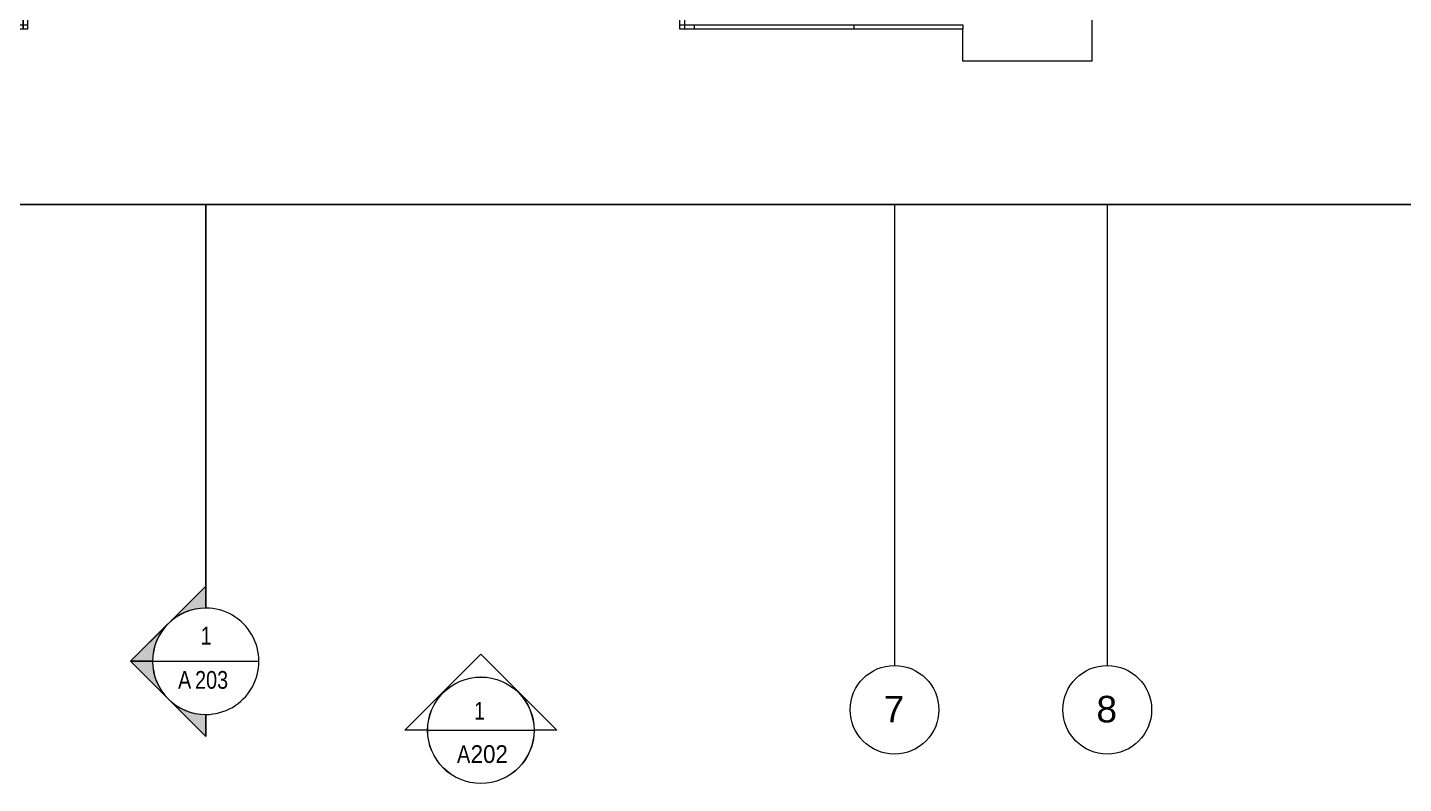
# Model space of a CAD drawing. Header units: millimetres. Extents: x -9358 to 257996, y -67499 to 9117.
# Drawn here: x 21820 to 37342, y -67499 to -58970 of the extents above; entities that cross this region are included whole.
import ezdxf

# ---------------------------------------------------------------- set-up
doc = ezdxf.new("R2010")
doc.units = ezdxf.units.MM
doc.header["$LTSCALE"] = 1000
doc.linetypes.add('Dash Dot 3_8_', pattern=[15.875, 9.525, -3.175, 0, -3.175])
doc.linetypes.add('Grid Line', pattern=[22.225, 12.7, -3.175, 3.175, -3.175])
for name, color, linetype, lineweight in [('A-AXS-1', 8, 'Grid Line', 9), ('A-AXS-CIR', 8, 'Continuous', 9), ('A-DSG-REF', 8, 'Continuous', 9), ('A-DSG-REF-1', 8, 'Dash Dot 3_8_', 25), ('A-FLR-PAT', 8, 'Continuous', 18), ('A-LIN-30', 8, 'Continuous', 9), ('A-RMP', 8, 'Continuous', 9), ('A-WAL-LOW-20', 8, 'Continuous', 18), ('A-WAL-PAT-1', 8, 'Continuous', 9)]:
    doc.layers.add(name, color=color, linetype=linetype, lineweight=lineweight)
doc.styles.add('Arial_2', font='arial.ttf', dxfattribs={"height": 300})
doc.styles.add('Arial_3', font='arial.ttf', dxfattribs={"width": 0.8, "height": 200})
doc.styles.add('Arial_4', font='arial.ttf', dxfattribs={"width": 0.9, "height": 250})

# ---------------------------------------------------------------- blocks, each defined once
blk = doc.blocks.new('Walls 258 - Walls 6-820415-01-Ground Floor Furniture Plan')
at = {"layer": 'A-WAL-PAT-1'}
h = blk.add_hatch(dxfattribs=at)
h.set_pattern_fill('FP_80', color=256, style=0, pattern_type=2)
h.set_pattern_definition([(270, (19409.6, -59490), (900, 6e-14), [700, -700]), (270, (19859.6, -58790), (1800, 1e-13), [700, -700]), (180, (19859.6, -58790), (-9e-14, -700), [])])
h.paths.add_polyline_path([(21820, -58840), (21820, -58790), (18630, -58790), (18630, -58840), (19416, -58840)], flags=0)
at = {"layer": 'A-WAL-LOW-20'}
for p, q in [((18630, -58790), (21820, -58790)), ((18630, -58840), (18630, -58790)), ((21820, -58790), (21820, -58840)), ((21820, -58840), (18630, -58840))]:
    blk.add_line(p, q, dxfattribs=at)
blk = doc.blocks.new('Walls 232 - Walls 6-1442041-01-Ground Floor Furniture Plan')
at = {"layer": 'A-WAL-PAT-1'}
h = blk.add_hatch(dxfattribs=at)
h.set_pattern_fill('FP_127', color=256, style=0, pattern_type=2)
h.set_pattern_definition([(270, (30690.4, -59490), (900, 6e-14), [700, -700]), (270, (31140.4, -58790), (1800, 1e-13), [700, -700]), (180, (31140.4, -58790), (-9e-14, -700), [])])
h.paths.add_polyline_path([(29180, -58840), (32370, -58840), (32370, -58790), (29180, -58790)], flags=0)
at = {"layer": 'A-WAL-LOW-20'}
for p, q in [((29180, -58790), (32370, -58790)), ((29180, -58840), (29180, -58790)), ((32370, -58790), (32370, -58840)), ((32370, -58840), (29180, -58840))]:
    blk.add_line(p, q, dxfattribs=at)
blk = doc.blocks.new('Walls 234 - Walls 6-1442069-01-Ground Floor Furniture Plan')
at = {"layer": 'A-WAL-PAT-1'}
h = blk.add_hatch(dxfattribs=at)
h.set_pattern_fill('FP_128', color=256, style=0, pattern_type=2)
h.set_pattern_definition([(270, (28780, -59309.6), (900, 6e-14), [700, -700]), (270, (29230, -58609.6), (1800, 1e-13), [700, -700]), (180, (29230, -58609.6), (-9e-14, -700), [])])
h.paths.add_polyline_path([(29230, -58840), (29230, -56800), (29180, -56800), (29180, -58840)], flags=0)
at = {"layer": 'A-WAL-LOW-20'}
for p, q in [((29180, -58840), (29180, -56800)), ((29180, -56800), (29230, -56800)), ((29230, -56800), (29230, -58840)), ((29230, -58840), (29180, -58840))]:
    blk.add_line(p, q, dxfattribs=at)
blk = doc.blocks.new('Walls 83 - Walls 6-2351684-01-Ground Floor Furniture Plan')
at = {"layer": 'A-WAL-PAT-1'}
h = blk.add_hatch(dxfattribs=at)
h.set_pattern_fill('FP_130', color=256, style=0, pattern_type=2)
h.set_pattern_definition([(270, (21320, -59309.6), (900, 6e-14), [700, -700]), (270, (21770, -58609.6), (1800, 1e-13), [700, -700]), (180, (21770, -58609.6), (-9e-14, -700), [])])
h.paths.add_polyline_path([(21820, -58840), (21820, -56800), (21770, -56800), (21770, -58840)], flags=0)
at = {"layer": 'A-WAL-LOW-20'}
for p, q in [((21770, -58840), (21770, -56800)), ((21770, -56800), (21820, -56800)), ((21820, -56800), (21820, -58840)), ((21820, -58840), (21770, -58840))]:
    blk.add_line(p, q, dxfattribs=at)
blk = doc.blocks.new('Grid - Grid Head - Circle_100-910310-01-Ground Floor Furniture Plan')
at = {"layer": 'A-AXS-CIR'}
blk.add_circle((0, 0), 5, dxfattribs=at)
blk = doc.blocks.new('Section - M_Section Head - Filled-910193-01-Ground Floor Furniture Plan')
at = {"layer": 'A-DSG-REF'}
h = blk.add_hatch(color=256, dxfattribs=at)
edge = h.paths.add_edge_path(flags=0)
edge.add_line((-6, 8.49), (-6, 6))
edge.add_arc((-6, 0), 6, 90, 135)
edge.add_line((-10.24, 4.24), (-6, 8.49))
h = blk.add_hatch(color=256, dxfattribs=at)
edge = h.paths.add_edge_path(flags=0)
edge.add_line((-6, 8.49), (-1.76, 4.24))
edge.add_arc((-6, 0), 6, 45, 90)
edge.add_line((-6, 6), (-6, 8.49))
h = blk.add_hatch(color=256, dxfattribs=at)
edge = h.paths.add_edge_path(flags=0)
edge.add_line((-14.49, 0), (-10.24, 4.24))
edge.add_arc((-6, 0), 6, 135, 180)
edge.add_line((-12, 0), (-14.49, 0))
h = blk.add_hatch(color=256, dxfattribs=at)
edge = h.paths.add_edge_path(flags=0)
edge.add_line((2.49, 0), (0, 0))
edge.add_arc((-6, 0), 6, 360, 405)
edge.add_line((-1.76, 4.24), (2.49, 0))
for p, q in [((-6, 8.49), (-14.49, 0)), ((-6, 8.49), (-10.24, 4.24)), ((-6, 8.49), (2.49, 0)), ((-6, 6), (-6, 8.49)), ((-6, 8.49), (-6, 6)), ((-1.76, 4.24), (-6, 8.49)), ((-10.24, 4.24), (-14.49, 0)), ((2.49, 0), (-1.76, 4.24)), ((-14.49, 0), (-12, 0)), ((0, 0), (2.49, 0)), ((-12, 0), (-14.49, 0)), ((0, 0), (2.49, 0))]:
    blk.add_line(p, q, dxfattribs=at)
for start, end in [(360, 180), (90, 135), (45, 90), (135, 180), (360, 45), (180, 360)]:
    blk.add_arc((-6, 0), 6, start, end, dxfattribs=at)
blk = doc.blocks.new('Elevation - ELEV_EMPTY-910313-01-Ground Floor Furniture Plan')
at = {"layer": 'A-LIN-30'}
blk.add_line((-6, 0), (6, 0), dxfattribs=at)
blk.add_circle((0, 0), 6, dxfattribs=at)
blk = doc.blocks.new('Elevation - ARROW-909909-01-Ground Floor Furniture Plan')
at = {"layer": 'A-LIN-30'}
for p, q in [((-8.58, 0), (0, 8.58)), ((0, 8.58), (8.58, 0)), ((-6.01, 0), (-8.58, 0)), ((8.58, 0), (6.01, 0))]:
    blk.add_line(p, q, dxfattribs=at)
blk.add_circle((0, 0), 6.01, dxfattribs=at)
blk = doc.blocks.new('G')
blk.add_lwpolyline([(-3220, 3420), (54220, 3420), (54220, -60820), (-3220, -60820)], close=True)
at = {"layer": 'A-AXS-1'}
for p, q in [((31600, -60820), (31600, -66019)), ((34000, -60820), (34000, -66019))]:
    blk.add_line(p, q, dxfattribs=at)
at = {"layer": 'A-DSG-REF'}
blk.add_line((23231, -65972), (24431, -65972), dxfattribs=at)
at = {"layer": 'A-DSG-REF-1'}
blk.add_line((23831, -60820), (23831, -65372), dxfattribs=at)
at = {"layer": 'A-FLR-PAT'}
blk.add_line((-3220, -60820), (54220, -60820), dxfattribs=at)
at = {"layer": 'A-RMP'}
for p, q in [((33830, -59200), (33830, -57790)), ((32370, -59200), (32370, -58840)), ((33830, -59200), (32370, -59200))]:
    blk.add_line(p, q, dxfattribs=at)
at = {"layer": 'A-AXS-CIR', "xscale": 99.99999999999991, "yscale": 99.99999999999991, "zscale": 99.99999999999991, "rotation": 180}
for p in [(31600, -66519), (34000, -66519)]:
    blk.add_blockref('Grid - Grid Head - Circle_100-910310-01-Ground Floor Furniture Plan', p, dxfattribs=at)
at = {"layer": 'A-DSG-REF', "xscale": 99.99999999999991, "yscale": 99.99999999999991, "zscale": 99.99999999999991, "rotation": 89.99999999999947}
blk.add_blockref('Section - M_Section Head - Filled-910193-01-Ground Floor Furniture Plan', (23831, -65372), dxfattribs=at)
at = {"layer": 'A-LIN-30', "xscale": 99.99999999999991, "yscale": 99.99999999999991, "zscale": 99.99999999999991}
for name in ['Elevation - ARROW-909909-01-Ground Floor Furniture Plan', 'Elevation - ELEV_EMPTY-910313-01-Ground Floor Furniture Plan']:
    blk.add_blockref(name, (26934, -66750), dxfattribs=at)
at = {"layer": 'A-WAL-LOW-20'}
for name in ['Walls 83 - Walls 6-2351684-01-Ground Floor Furniture Plan', 'Walls 234 - Walls 6-1442069-01-Ground Floor Furniture Plan', 'Walls 258 - Walls 6-820415-01-Ground Floor Furniture Plan', 'Walls 232 - Walls 6-1442041-01-Ground Floor Furniture Plan']:
    blk.add_blockref(name, (0, 0), dxfattribs=at)
at = {"layer": 'A-AXS-CIR', "char_height": 300, "width": 288.61, "attachment_point": 1, "style": 'Arial_2'}
for s, insert in [('\\fArial|b0|i0|c178|p34|;7', (31478, -66362)), ('\\fArial|b0|i0|c178|p34|;8', (33878, -66362))]:
    blk.add_mtext(s, dxfattribs=dict(at, insert=insert))
at = {"layer": 'A-DSG-REF', "char_height": 200, "attachment_point": 1, "style": 'Arial_3'}
for s, insert, width in [('\\fArial|b0|i0|c178|p34|;1', (23773, -65583), 192.4), ('\\fArial|b0|i0|c178|p34|;A', (23518, -66082), 232.49), ('203', (23710, -66082), 577.21)]:
    blk.add_mtext(s, dxfattribs=dict(at, insert=insert, width=width))
at = {"layer": 'A-LIN-30', "char_height": 200, "attachment_point": 1, "style": 'Arial_4'}
for s, insert, width in [('\\fArial|b0|i0|c178|p34|;\\W.8;1', (26857, -66430), 153.92), ('\\fArial|b0|i0|c178|p34|;\\W.8;A', (26665, -66919), 185.99), ('202', (26819, -66919), 461.77)]:
    blk.add_mtext(s, dxfattribs=dict(at, insert=insert, width=width))

msp = doc.modelspace()

# ---------------------------------------------------------------- block references
msp.add_blockref('G', (0, -148))

doc.saveas('drawing.dxf')
